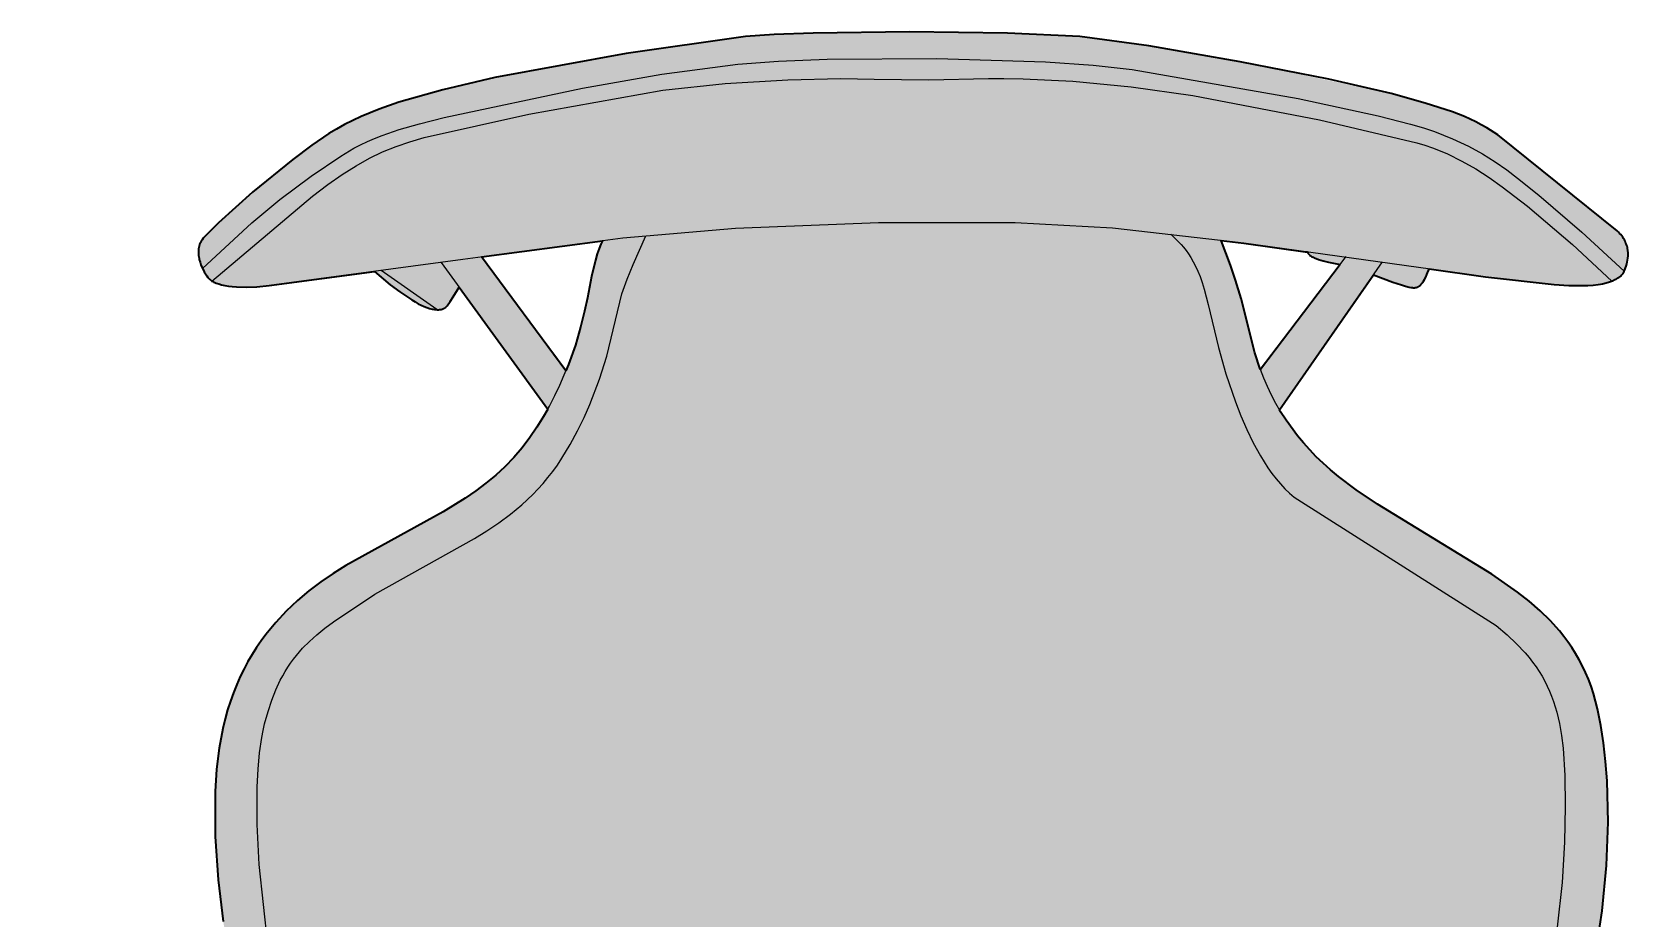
# Model space of a CAD drawing. Header units: millimetres. Extents: x 0 to 1796, y -1026 to 841.
# Drawn here: x 98 to 655, y -716 to -407 of the extents above; entities that cross this region are included whole.
import ezdxf

# ---------------------------------------------------------------- set-up
doc = ezdxf.new("R2010")
doc.units = ezdxf.units.MM
doc.layers.add('Blocks', color=7, linetype='Continuous')
doc.layers.add('Blocks$Fill', color=7, linetype='Continuous', true_color=0xffffff)
doc.layers.add('Blocks$Inner', color=7, linetype='Continuous', lineweight=25, true_color=0x007f00)
doc.layers.add('Blocks$Outline', color=7, linetype='Continuous', lineweight=35, true_color=0xff3f3f)

# ---------------------------------------------------------------- blocks, each defined once
blk = doc.blocks.new('Grand Prix Office Chair Top')
at = {"layer": 'Blocks$Fill'}
h = blk.add_hatch(color=256, dxfattribs=at)
h.paths.add_polyline_path([(410.43, 259.38), (357.69, 270.52), (325.9, 276.03), (301.73, 279.28), (276.53, 280.49), (242.35, 280.92), (208.7, 280.54), (195.04, 280.02), (185.08, 279.28), (143.43, 273.43), (97.59, 264.97), (79.47, 260.73), (64.08, 256.37), (57.26, 253.99), (50.95, 251.41), (45.09, 248.57), (42.31, 247.03), (39.61, 245.41), (33.74, 241.42), (27.05, 236.4), (13.02, 224.93), (1.16, 214.32), (-2.83, 210.36), (-4.14, 208.91), (-4.6, 208.33), (-4.78, 208.08), (-4.92, 207.86), (-5.04, 207.66), (-5.15, 207.45), (-5.25, 207.24), (-5.34, 207.02), (-5.43, 206.8), (-5.5, 206.58), (-5.64, 206.14), (-5.74, 205.69), (-5.81, 205.23), (-5.86, 204.76), (-5.88, 204.29), (-5.88, 203.82), (-5.85, 203.35), (-5.81, 202.87), (-5.74, 202.4), (-5.65, 201.93), (-5.55, 201.46), (-5.29, 200.53), (-4.98, 199.63), (-4.62, 198.76), (-4.23, 197.93), (-3.81, 197.16), (-3.38, 196.44), (-2.95, 195.8), (-2.53, 195.24), (-2.32, 194.99), (-2.12, 194.77), (-2.02, 194.66), (-1.91, 194.56), (-1.8, 194.45), (-1.68, 194.35), (-1.41, 194.15), (-1.12, 193.95), (-0.79, 193.77), (-0.44, 193.58), (-0.07, 193.41), (0.34, 193.24), (0.77, 193.08), (1.24, 192.93), (2.25, 192.65), (3.38, 192.41), (4.62, 192.2), (5.98, 192.04), (7.46, 191.93), (10.77, 191.84), (14.56, 191.97), (18.83, 192.34), (55.58, 197.32), (61.03, 192.64), (64.4, 190.13), (68.6, 187.34), (69.76, 186.65), (70.87, 186.04), (71.94, 185.51), (72.95, 185.06), (73.92, 184.69), (74.84, 184.4), (75.71, 184.18), (76.12, 184.1), (76.52, 184.04), (76.91, 183.99), (77.28, 183.96), (77.64, 183.95), (77.98, 183.95), (78.31, 183.98), (78.63, 184.01), (78.92, 184.07), (79.21, 184.14), (79.48, 184.23), (79.61, 184.27), (79.73, 184.33), (79.85, 184.38), (79.97, 184.44), (80.08, 184.51), (80.19, 184.58), (80.29, 184.65), (80.39, 184.72), (80.49, 184.8), (80.58, 184.88), (80.67, 184.97), (80.76, 185.06), (80.83, 185.15), (80.91, 185.25), (82.05, 186.85), (83.11, 188.49), (85.13, 191.84), (116.05, 149.2), (114.57, 146.61), (112.28, 142.95), (109.8, 139.31), (107.1, 135.74), (104.21, 132.33), (101.14, 129.14), (97.9, 126.16), (94.5, 123.35), (90.96, 120.7), (87.28, 118.17), (79.57, 113.41), (45.55, 94.62), (41.17, 91.87), (36.88, 88.93), (32.7, 85.77), (28.67, 82.37), (24.8, 78.72), (21.11, 74.78), (17.64, 70.55), (16, 68.32), (14.41, 66), (12.89, 63.6), (11.44, 61.11), (10.06, 58.54), (8.75, 55.87), (7.52, 53.11), (6.37, 50.25), (5.31, 47.29), (4.33, 44.23), (3.44, 41.06), (2.64, 37.79), (1.34, 30.91), (0.44, 23.58), (-0.03, 15.77), (0, 0), (0.99, -15.13), (2.81, -29.67), (5.34, -43.65), (8.46, -57.14), (12.05, -70.16), (16.13, -82.69), (-10.58, -91.11), (-14.52, -86.25), (-18.71, -81.49), (-19.26, -80.94), (-19.8, -80.46), (-20.07, -80.24), (-20.33, -80.04), (-20.59, -79.86), (-20.86, -79.7), (-21.12, -79.56), (-21.39, -79.43), (-21.66, -79.33), (-21.92, -79.24), (-22.2, -79.17), (-22.47, -79.12), (-22.75, -79.08), (-23.04, -79.07), (-23.32, -79.08), (-23.62, -79.1), (-23.92, -79.14), (-24.23, -79.21), (-24.54, -79.29), (-24.87, -79.39), (-25.2, -79.51), (-25.54, -79.65), (-26.25, -79.99), (-27.01, -80.41), (-27.81, -80.91), (-28.67, -81.49), (-59.05, -104.89), (-60.09, -105.84), (-60.99, -106.73), (-61.76, -107.55), (-62.4, -108.33), (-62.68, -108.7), (-62.92, -109.05), (-63.14, -109.4), (-63.33, -109.74), (-63.49, -110.07), (-63.63, -110.39), (-63.74, -110.7), (-63.83, -111.01), (-63.9, -111.31), (-63.94, -111.6), (-63.96, -111.75), (-63.97, -111.89), (-63.97, -112.03), (-63.97, -112.18), (-63.95, -112.46), (-63.92, -112.74), (-63.86, -113.02), (-63.79, -113.29), (-63.71, -113.57), (-63.6, -113.84), (-63.49, -114.12), (-63.36, -114.4), (-63.06, -114.97), (-62.72, -115.55), (-43.86, -139.82), (-42.57, -141.34), (-42.02, -141.93), (-41.53, -142.41), (-41.3, -142.61), (-41.08, -142.79), (-40.87, -142.95), (-40.67, -143.08), (-40.47, -143.19), (-40.38, -143.24), (-40.28, -143.28), (-40.19, -143.32), (-40.09, -143.35), (-40, -143.38), (-39.91, -143.4), (-39.82, -143.42), (-39.73, -143.43), (-39.63, -143.44), (-39.54, -143.45), (-39.45, -143.45), (-39.36, -143.44), (-39.27, -143.44), (-39.17, -143.42), (-39.08, -143.41), (-38.98, -143.39), (-38.79, -143.34), (-38.59, -143.28), (-38.38, -143.21), (-37.95, -143.03), (-37.47, -142.8), (-34.94, -141.55), (-33.24, -140.62), (-29.15, -138.12), (-24.47, -134.9), (-19.59, -131.09), (-3.4, -118.17), (-1.48, -116.51), (-0.73, -115.81), (-0.14, -115.2), (0.76, -114.13), (1.14, -113.63), (1.48, -113.15), (1.76, -112.68), (1.88, -112.46), (1.99, -112.23), (2.09, -112.02), (2.18, -111.8), (2.25, -111.59), (2.32, -111.38), (2.37, -111.17), (2.41, -110.96), (2.43, -110.76), (2.45, -110.56), (2.45, -110.36), (2.45, -110.16), (2.43, -109.97), (2.39, -109.77), (2.35, -109.57), (2.29, -109.38), (2.23, -109.19), (2.15, -108.99), (2.06, -108.8), (1.96, -108.6), (1.84, -108.41), (1.72, -108.21), (-0.49, -105.11), (-2.81, -102.06), (20.14, -95.03), (24.7, -106.95), (29.87, -118.53), (35.57, -129.71), (41.75, -140.44), (48.32, -150.67), (55.21, -160.34), (62.34, -169.4), (69.65, -177.8), (73.48, -181.77), (77.63, -185.61), (82.1, -189.32), (86.9, -192.92), (92.05, -196.38), (97.55, -199.71), (103.42, -202.92), (109.66, -205.99), (116.29, -208.93), (123.31, -211.74), (138.6, -216.96), (155.61, -221.62), (174.42, -225.74), (194.09, -228.89), (213.42, -230.82), (232.16, -231.68), (236.41, -231.66), (236.42, -280.41), (224.74, -284.88), (224.44, -285.01), (224.14, -285.15), (223.86, -285.3), (223.59, -285.47), (223.33, -285.65), (223.09, -285.84), (222.86, -286.04), (222.65, -286.26), (222.45, -286.49), (222.27, -286.74), (222.1, -287), (221.95, -287.28), (221.82, -287.57), (221.7, -287.88), (221.59, -288.21), (221.51, -288.55), (221.44, -288.91), (221.39, -289.3), (221.36, -289.69), (221.34, -290.11), (221.34, -290.55), (221.37, -291.01), (221.41, -291.49), (221.55, -292.51), (221.76, -293.62), (222.06, -294.82), (222.45, -296.11), (233.97, -329.29), (235.12, -331.91), (235.67, -333.03), (236.23, -334.03), (236.78, -334.9), (237.07, -335.3), (237.35, -335.66), (237.64, -335.99), (237.93, -336.3), (238.23, -336.57), (238.53, -336.82), (238.69, -336.93), (238.84, -337.04), (239, -337.14), (239.16, -337.23), (239.32, -337.32), (239.49, -337.39), (239.65, -337.47), (239.82, -337.53), (239.99, -337.59), (240.17, -337.64), (240.34, -337.69), (240.52, -337.72), (240.7, -337.76), (240.89, -337.78), (241.07, -337.8), (241.26, -337.81), (241.65, -337.81), (242.06, -337.79), (242.48, -337.75), (242.91, -337.68), (243.35, -337.58), (243.82, -337.46), (244.8, -337.15), (271.17, -328.07), (273.59, -327.1), (274.57, -326.66), (275.41, -326.24), (275.78, -326.03), (276.12, -325.82), (276.43, -325.61), (276.7, -325.39), (276.83, -325.28), (276.95, -325.17), (277.06, -325.06), (277.16, -324.94), (277.26, -324.83), (277.35, -324.71), (277.44, -324.59), (277.52, -324.47), (277.59, -324.34), (277.66, -324.21), (277.72, -324.08), (277.77, -323.94), (277.82, -323.8), (277.86, -323.66), (277.9, -323.52), (277.94, -323.37), (277.96, -323.21), (277.98, -323.05), (278.01, -322.72), (278.02, -322.37), (278.02, -322), (277.96, -321.19), (277.83, -320.28), (277.45, -318.11), (276.79, -315.09), (275.76, -311.05), (272.91, -301.17), (269.55, -290.9), (267.86, -286.38), (266.28, -282.66), (264.85, -279.8), (264.18, -278.62), (263.54, -277.59), (262.92, -276.71), (262.62, -276.32), (262.32, -275.97), (262.02, -275.64), (261.73, -275.35), (261.44, -275.08), (261.15, -274.85), (260.86, -274.64), (260.57, -274.46), (260.28, -274.31), (260.13, -274.24), (259.98, -274.17), (259.84, -274.12), (259.69, -274.07), (259.54, -274.02), (259.39, -273.98), (259.09, -273.92), (258.79, -273.87), (258.48, -273.85), (258.17, -273.84), (257.85, -273.85), (257.52, -273.87), (257.19, -273.91), (256.85, -273.97), (256.15, -274.11), (253.68, -274.72), (251.88, -275.25), (250.53, -275.74), (249.34, -276.23), (249.34, -231.63), (250.06, -231.63), (266.85, -230.85), (282.28, -229.49), (296.08, -227.73), (308.01, -225.74), (332.3, -220.67), (345.78, -217.14), (359.68, -212.7), (366.68, -210.08), (373.66, -207.16), (380.56, -203.91), (387.36, -200.32), (393.99, -196.35), (400.43, -191.99), (406.62, -187.21), (412.53, -181.99), (418.13, -176.45), (423.46, -170.73), (428.51, -164.83), (433.31, -158.76), (437.85, -152.52), (442.16, -146.12), (446.23, -139.56), (450.08, -132.85), (457.16, -118.97), (463.47, -104.53), (469.08, -89.55), (474.08, -74.07), (478.33, -58.15), (481.65, -42.01), (484.06, -25.91), (485.54, -10.13), (486.12, 5.09), (485.8, 19.45), (485.3, 26.24), (484.58, 32.71), (483.63, 38.84), (482.46, 44.59), (481.79, 47.31), (481.03, 49.94), (480.19, 52.47), (479.27, 54.92), (478.27, 57.28), (477.2, 59.56), (476.05, 61.77), (474.82, 63.9), (473.52, 65.97), (472.15, 67.97), (470.7, 69.91), (469.18, 71.79), (465.93, 75.42), (462.39, 78.87), (458.59, 82.18), (454.51, 85.39), (445.59, 91.63), (424.84, 104.31), (405.66, 116.08), (398.27, 121.07), (392.03, 125.76), (389.27, 128.04), (386.7, 130.33), (384.3, 132.63), (382.04, 134.99), (379.88, 137.43), (377.8, 139.96), (373.76, 145.43), (371.84, 148.35), (371.47, 148.99), (404.26, 196.17), (414.1, 192.58), (415.47, 192.16), (416.72, 191.84), (417.29, 191.72), (417.56, 191.68), (417.83, 191.65), (418.09, 191.63), (418.34, 191.62), (418.58, 191.63), (418.82, 191.66), (419.05, 191.7), (419.16, 191.72), (419.28, 191.75), (419.39, 191.78), (419.5, 191.82), (419.61, 191.86), (419.71, 191.91), (419.82, 191.96), (419.93, 192.01), (420.03, 192.07), (420.14, 192.14), (420.24, 192.21), (420.34, 192.28), (420.55, 192.45), (420.75, 192.63), (420.95, 192.83), (421.15, 193.06), (421.34, 193.31), (421.54, 193.58), (421.73, 193.88), (422.13, 194.54), (422.53, 195.3), (422.93, 196.18), (423.74, 198.18), (467.38, 192.74), (472.49, 192.43), (477.07, 192.35), (479.12, 192.4), (481, 192.53), (482.7, 192.73), (483.48, 192.87), (484.21, 193.02), (485.53, 193.35), (486.69, 193.7), (487.7, 194.07), (488.56, 194.44), (488.95, 194.63), (489.3, 194.82), (489.63, 195.02), (489.92, 195.21), (490.2, 195.41), (490.44, 195.61), (490.67, 195.81), (490.87, 196.01), (491.05, 196.21), (491.22, 196.41), (491.36, 196.61), (491.49, 196.81), (491.61, 197.01), (491.72, 197.21), (491.81, 197.41), (491.9, 197.61), (492.42, 199.13), (492.56, 199.54), (492.7, 200.03), (492.84, 200.6), (492.96, 201.24), (493.05, 201.94), (493.11, 202.7), (493.12, 203.5), (493.11, 203.91), (493.07, 204.34), (493.02, 204.77), (492.95, 205.21), (492.87, 205.65), (492.76, 206.1), (492.62, 206.55), (492.47, 207), (492.28, 207.46), (492.07, 207.91), (491.84, 208.36), (491.57, 208.82), (491.27, 209.27), (490.94, 209.71), (490.58, 210.16), (490.18, 210.59), (489.75, 211.02), (489.28, 211.44), (447.63, 244.97), (443.82, 247.42), (441.91, 248.51), (439.99, 249.52), (436.02, 251.35), (431.81, 253), (422.25, 256.07)], flags=0)
h.paths.add_polyline_path([(364.78, 163.12), (364.76, 163.17), (362.86, 168.91), (358.04, 187.87), (356.16, 194.25), (354.39, 199.5), (351.09, 208.08), (381.19, 204.09), (381.21, 204.05), (381.26, 203.94), (381.31, 203.83), (381.38, 203.72), (381.45, 203.61), (381.52, 203.51), (381.6, 203.4), (381.69, 203.3), (381.79, 203.2), (381.89, 203.11), (382, 203.01), (382.11, 202.92), (382.35, 202.73), (382.62, 202.56), (382.91, 202.39), (383.21, 202.23), (383.54, 202.07), (384.24, 201.77), (385.02, 201.49), (386.73, 200.99), (388.61, 200.54), (392.68, 199.74)], flags=0)
h.paths.add_polyline_path([(135.18, 207.95), (134.95, 207.5), (134.64, 206.83), (134.01, 205.27), (133.37, 203.41), (132.73, 201.19), (131.38, 195.57), (129.89, 188.13), (128.93, 183.42), (127.55, 177.84), (125.7, 171.58), (123.31, 164.78), (122.42, 162.65), (92.98, 202.36)], flags=0)
at = {"layer": 'Blocks$Inner'}
for p, q in [((61.03, 192.64), (55.58, 197.32)), ((77.33, 183.96), (57.98, 197.64))]:
    blk.add_line(p, q, dxfattribs=at)
blk.add_lwpolyline([(410.43, 259.38), (422.25, 256.07), (431.81, 253), (436.02, 251.35), (439.99, 249.52), (441.91, 248.51), (443.82, 247.42), (447.63, 244.97), (489.28, 211.44), (489.75, 211.02), (490.18, 210.59), (490.58, 210.16), (490.94, 209.71), (491.27, 209.27), (491.57, 208.82), (491.84, 208.36), (492.07, 207.91), (492.28, 207.46), (492.47, 207), (492.62, 206.55), (492.76, 206.1), (492.87, 205.65), (492.95, 205.21), (493.02, 204.77), (493.07, 204.34), (493.11, 203.91), (493.12, 203.5), (493.11, 202.7), (493.05, 201.94), (492.96, 201.24), (492.84, 200.6), (492.7, 200.03), (492.56, 199.54), (492.42, 199.13), (491.9, 197.61), (491.81, 197.41), (491.72, 197.21), (491.61, 197.01), (491.49, 196.81), (491.36, 196.61), (491.22, 196.41), (491.05, 196.21), (490.87, 196.01), (490.67, 195.81), (490.44, 195.61), (490.2, 195.41), (489.92, 195.21), (489.63, 195.02), (489.3, 194.82), (488.95, 194.63), (488.56, 194.44), (487.7, 194.07), (486.69, 193.7), (485.53, 193.35), (484.21, 193.02), (483.48, 192.87), (482.7, 192.73), (481, 192.53), (479.12, 192.4), (477.07, 192.35), (472.49, 192.43), (467.38, 192.74), (443.35, 195.46), (359, 207.16), (313.18, 212.45), (279.16, 214.29), (231.53, 214.32), (181.59, 212.24), (142.27, 208.89), (86.41, 201.49), (18.83, 192.34), (14.56, 191.97), (10.77, 191.84), (7.46, 191.93), (5.98, 192.04), (4.62, 192.2), (3.38, 192.41), (2.25, 192.65), (1.24, 192.93), (0.77, 193.08), (0.34, 193.24), (-0.07, 193.41), (-0.44, 193.58), (-0.79, 193.77), (-1.12, 193.95), (-1.41, 194.15), (-1.68, 194.35), (-1.8, 194.45), (-1.91, 194.56), (-2.02, 194.66), (-2.12, 194.77), (-2.32, 194.99), (-2.53, 195.24), (-2.95, 195.8), (-3.38, 196.44), (-3.81, 197.16), (-4.23, 197.93), (-4.62, 198.76), (-4.98, 199.63), (-5.29, 200.53), (-5.55, 201.46), (-5.65, 201.93), (-5.74, 202.4), (-5.81, 202.87), (-5.85, 203.35), (-5.88, 203.82), (-5.88, 204.29), (-5.86, 204.76), (-5.81, 205.23), (-5.74, 205.69), (-5.64, 206.14), (-5.5, 206.58), (-5.43, 206.8), (-5.34, 207.02), (-5.25, 207.24), (-5.15, 207.45), (-5.04, 207.66), (-4.92, 207.86), (-4.78, 208.08), (-4.6, 208.33), (-4.14, 208.91), (-2.83, 210.36), (1.16, 214.32), (13.02, 224.93), (27.05, 236.4), (33.74, 241.42), (39.61, 245.41), (42.31, 247.03), (45.09, 248.57), (50.95, 251.41), (57.26, 253.99), (64.08, 256.37), (79.47, 260.73), (97.59, 264.97), (143.43, 273.43), (185.08, 279.28), (195.04, 280.02), (208.7, 280.54), (242.35, 280.92), (276.53, 280.49), (301.73, 279.28), (325.9, 276.03), (357.69, 270.52), (388.68, 264.42)], close=True, dxfattribs=at)
for points in [[(-4.42, 198.33), (12.81, 214.3), (22.51, 222.38), (33.5, 230.56), (43.83, 237.56), (48.43, 240.3), (50.74, 241.53), (53.12, 242.68), (55.62, 243.77), (58.27, 244.82), (64.22, 246.85), (71.33, 248.86), (79.95, 251), (128.19, 261.32), (155.93, 266.2), (182.46, 269.68), (196.64, 270.74), (213.56, 271.42), (251.85, 271.67), (289.84, 270.44), (306.39, 269.28), (320.06, 267.76), (377.97, 257.72), (405.94, 251.65), (417.14, 248.76), (421.74, 247.39), (425.54, 246.11), (431.85, 243.58), (437.4, 241), (442.32, 238.34), (446.73, 235.61), (450.78, 232.8), (454.59, 229.92), (462.03, 223.93), (477.03, 211.02), (491.81, 197.41)], [(-1.12, 193.95), (34.02, 223.58), (39.34, 227.67), (44.36, 231.19), (49.15, 234.22), (53.82, 236.81), (58.45, 239.02), (63.12, 240.92), (67.93, 242.56), (72.97, 244.01), (109.51, 252.17), (156.26, 260.6), (178.02, 262.97), (199.85, 264.22), (218.32, 264.63), (229.95, 264.44), (249.1, 264.15), (269.94, 264.63), (275.2, 264.72), (282.01, 264.6), (299.28, 263.68), (319.7, 261.74), (341.19, 258.68), (385.42, 250.21), (419.42, 242.26), (422.18, 241.43), (424.87, 240.49), (427.51, 239.45), (430.1, 238.33), (435.12, 235.85), (439.97, 233.07), (444.66, 230.07), (449.21, 226.87), (458.02, 220.09), (473.68, 206.71), (487.4, 193.95)], [(351.08, 208.11), (354.39, 199.5), (356.16, 194.25), (358.04, 187.87), (362.86, 168.91), (364.76, 163.17), (365.88, 160.22), (367.14, 157.26), (368.55, 154.28), (370.11, 151.31), (371.84, 148.35), (373.76, 145.43), (377.8, 139.96), (379.88, 137.43), (382.04, 134.99), (384.3, 132.63), (386.7, 130.33), (389.27, 128.04), (392.03, 125.76), (398.27, 121.07), (405.66, 116.08), (424.84, 104.31), (445.59, 91.63), (454.51, 85.39), (458.59, 82.18), (462.39, 78.87), (465.93, 75.42), (469.18, 71.79), (470.7, 69.91), (472.15, 67.97), (473.52, 65.97), (474.82, 63.9), (476.05, 61.77), (477.2, 59.56), (478.27, 57.28), (479.27, 54.92), (480.19, 52.47), (481.03, 49.94), (481.79, 47.31), (482.46, 44.59), (483.63, 38.84), (484.58, 32.71), (485.3, 26.24), (485.8, 19.45), (486.12, 5.09), (485.54, -10.13), (484.06, -25.91), (481.65, -42.01)], [(2.81, -29.67), (0.99, -15.13), (0, 0), (-0.03, 15.77), (0.44, 23.58), (1.34, 30.91), (2.64, 37.79), (3.44, 41.06), (4.33, 44.23), (5.31, 47.29), (6.37, 50.25), (7.52, 53.11), (8.75, 55.87), (10.06, 58.54), (11.44, 61.11), (12.89, 63.6), (14.41, 66), (16, 68.32), (17.64, 70.55), (21.11, 74.78), (24.8, 78.72), (28.67, 82.37), (32.7, 85.77), (36.88, 88.93), (41.17, 91.87), (45.55, 94.62), (79.57, 113.41), (87.28, 118.17), (90.96, 120.7), (94.5, 123.35), (97.9, 126.16), (101.14, 129.14), (104.21, 132.33), (107.1, 135.74), (109.8, 139.31), (112.28, 142.95), (114.57, 146.61), (116.67, 150.3), (118.58, 153.98), (120.32, 157.64), (123.31, 164.78), (125.7, 171.58), (127.55, 177.84), (128.93, 183.42), (129.89, 188.13), (131.38, 195.57), (132.73, 201.19), (133.37, 203.41), (134.01, 205.27), (134.64, 206.83), (134.95, 207.5), (135.27, 208.11)], [(333.54, 210.34), (335.33, 208.61), (337.11, 206.75), (337.99, 205.73), (338.85, 204.64), (339.71, 203.45), (340.55, 202.14), (341.37, 200.71), (342.18, 199.14), (342.96, 197.4), (343.73, 195.49), (344.47, 193.39), (345.18, 191.08), (346.52, 185.77), (350.12, 170.8), (352.78, 161.55), (356.08, 151.82), (357.98, 146.93), (360.07, 142.12), (362.33, 137.45), (364.79, 132.99), (367.44, 128.79), (368.84, 126.81), (370.3, 124.92), (371.8, 123.14), (373.36, 121.46), (374.97, 119.89), (376.64, 118.45), (447.1, 73.66), (450.87, 70.48), (454.23, 67.32), (457.21, 64.14), (458.56, 62.54), (459.82, 60.93), (461, 59.3), (462.09, 57.65), (463.11, 55.98), (464.05, 54.29), (464.92, 52.57), (465.72, 50.81), (466.44, 49.03), (467.11, 47.21), (467.71, 45.34), (468.25, 43.44), (469.17, 39.49), (469.89, 35.33), (470.42, 30.93), (471.04, 21.35), (471.2, 10.53), (470.95, -1.9), (470.08, -16.04), (468.41, -31.64)], [(18.4, -37.64), (15.39, -9.7), (14.69, 4.2), (14.69, 17.35), (14.99, 23.49), (15.51, 29.24), (16.26, 34.55), (16.73, 37.02), (17.26, 39.35), (18.44, 43.67), (19.74, 47.63), (21.16, 51.27), (22.72, 54.61), (23.56, 56.18), (24.43, 57.69), (25.34, 59.14), (26.29, 60.55), (27.28, 61.9), (28.32, 63.22), (30.52, 65.74), (32.91, 68.14), (35.5, 70.46), (38.3, 72.74), (41.31, 75), (55.76, 84.66), (90.54, 104.05), (94.82, 106.7), (99.02, 109.52), (103.1, 112.55), (107.04, 115.83), (110.82, 119.38), (112.65, 121.27), (114.42, 123.25), (116.15, 125.31), (117.82, 127.47), (119.43, 129.72), (120.99, 132.07), (123.87, 136.87), (126.45, 141.62), (128.75, 146.29), (130.78, 150.87), (134.13, 159.64), (136.67, 167.73), (141.94, 189.44), (143.82, 194.66), (145.89, 199.75), (150.31, 209.71)], [(92.94, 202.41), (122.45, 162.6)], [(364.77, 163.12), (394.78, 202.5)], [(371.46, 148.98), (407.4, 200.68)], [(392.68, 199.74), (388.61, 200.54), (386.73, 200.99), (385.02, 201.49), (384.24, 201.77), (383.54, 202.07), (383.21, 202.23), (382.91, 202.39), (382.62, 202.56), (382.35, 202.73), (382.11, 202.92), (382, 203.01), (381.89, 203.11), (381.79, 203.2), (381.69, 203.3), (381.6, 203.4), (381.52, 203.51), (381.45, 203.61), (381.38, 203.72), (381.31, 203.83), (381.26, 203.94), (381.21, 204.05), (381.16, 204.17), (381.13, 204.29), (381.1, 204.41)], [(78.89, 200.44), (116.05, 149.19)], [(423.78, 198.27), (422.93, 196.18), (422.53, 195.3), (422.13, 194.54), (421.73, 193.88), (421.54, 193.58), (421.34, 193.31), (421.15, 193.06), (420.95, 192.83), (420.75, 192.63), (420.55, 192.45), (420.34, 192.28), (420.24, 192.21), (420.14, 192.14), (420.03, 192.07), (419.93, 192.01), (419.82, 191.96), (419.71, 191.91), (419.61, 191.86), (419.5, 191.82), (419.39, 191.78), (419.28, 191.75), (419.16, 191.72), (419.05, 191.7), (418.82, 191.66), (418.58, 191.63), (418.34, 191.62), (418.09, 191.63), (417.83, 191.65), (417.56, 191.68), (417.29, 191.72), (416.72, 191.84), (415.47, 192.16), (414.1, 192.58), (411.06, 193.61), (404.26, 196.17)], [(85.13, 191.84), (83.11, 188.49), (82.05, 186.85), (80.91, 185.25), (80.83, 185.15), (80.76, 185.06), (80.67, 184.97), (80.58, 184.88), (80.49, 184.8), (80.39, 184.72), (80.29, 184.65), (80.19, 184.58), (80.08, 184.51), (79.97, 184.44), (79.85, 184.38), (79.73, 184.33), (79.61, 184.27), (79.48, 184.23), (79.21, 184.14), (78.92, 184.07), (78.63, 184.01), (78.31, 183.98), (77.98, 183.95), (77.64, 183.95), (77.28, 183.96), (76.91, 183.99), (76.52, 184.04), (76.12, 184.1), (75.71, 184.18), (74.84, 184.4), (73.92, 184.69), (72.95, 185.06), (71.94, 185.51), (70.87, 186.04), (69.76, 186.65), (68.6, 187.34), (64.4, 190.13), (61.03, 192.64)]]:
    blk.add_lwpolyline(points, dxfattribs=at)
at = {"layer": 'Blocks$Outline'}
for points in [[(410.43, 259.38), (388.68, 264.42), (357.69, 270.52), (325.9, 276.03), (301.73, 279.28), (276.53, 280.49), (242.35, 280.92), (208.7, 280.54), (195.04, 280.02), (185.08, 279.28), (143.43, 273.43), (97.59, 264.97), (79.47, 260.73), (64.08, 256.37), (57.26, 253.99), (50.95, 251.41), (45.09, 248.57), (42.31, 247.03), (39.61, 245.41), (33.74, 241.42), (27.05, 236.4), (13.02, 224.93), (1.16, 214.32), (-2.83, 210.36), (-4.14, 208.91), (-4.6, 208.33), (-4.78, 208.08), (-4.92, 207.86), (-5.04, 207.66), (-5.15, 207.45), (-5.25, 207.24), (-5.34, 207.02), (-5.43, 206.8), (-5.5, 206.58), (-5.64, 206.14), (-5.74, 205.69), (-5.81, 205.23), (-5.86, 204.76), (-5.88, 204.29), (-5.88, 203.82), (-5.85, 203.35), (-5.81, 202.87), (-5.74, 202.4), (-5.65, 201.93), (-5.55, 201.46), (-5.29, 200.53), (-4.98, 199.63), (-4.62, 198.76), (-4.23, 197.93), (-3.81, 197.16), (-3.38, 196.44), (-2.95, 195.8), (-2.53, 195.24), (-2.32, 194.99), (-2.12, 194.77), (-2.02, 194.66), (-1.91, 194.56), (-1.8, 194.45), (-1.68, 194.35), (-1.41, 194.15), (-1.12, 193.95), (-0.79, 193.77), (-0.44, 193.58), (-0.07, 193.41), (0.34, 193.24), (0.77, 193.08), (1.24, 192.93), (2.25, 192.65), (3.38, 192.41), (4.62, 192.2), (5.98, 192.04), (7.46, 191.93), (10.77, 191.84), (14.56, 191.97), (18.83, 192.34), (55.58, 197.32)], [(423.74, 198.18), (443.35, 195.46), (467.38, 192.74), (472.49, 192.43), (477.07, 192.35), (479.12, 192.4), (481, 192.53), (482.7, 192.73), (483.48, 192.87), (484.21, 193.02), (485.53, 193.35), (486.69, 193.7), (487.7, 194.07), (488.56, 194.44), (488.95, 194.63), (489.3, 194.82), (489.63, 195.02), (489.92, 195.21), (490.2, 195.41), (490.44, 195.61), (490.67, 195.81), (490.87, 196.01), (491.05, 196.21), (491.22, 196.41), (491.36, 196.61), (491.49, 196.81), (491.61, 197.01), (491.72, 197.21), (491.81, 197.41), (491.9, 197.61), (492.42, 199.13), (492.56, 199.54), (492.7, 200.03), (492.84, 200.6), (492.96, 201.24), (493.05, 201.94), (493.11, 202.7), (493.12, 203.5), (493.11, 203.91), (493.07, 204.34), (493.02, 204.77), (492.95, 205.21), (492.87, 205.65), (492.76, 206.1), (492.62, 206.55), (492.47, 207), (492.28, 207.46), (492.07, 207.91), (491.84, 208.36), (491.57, 208.82), (491.27, 209.27), (490.94, 209.71), (490.58, 210.16), (490.18, 210.59), (489.75, 211.02), (489.28, 211.44), (447.63, 244.97), (443.82, 247.42), (441.91, 248.51), (439.99, 249.52), (436.02, 251.35), (431.81, 253), (422.25, 256.07), (410.43, 259.38)], [(92.98, 202.36), (135.18, 207.95)], [(135.18, 207.95), (134.95, 207.5), (134.64, 206.83), (134.01, 205.27), (133.37, 203.41), (132.73, 201.19), (131.38, 195.57), (129.89, 188.13), (128.93, 183.42), (127.55, 177.84), (125.7, 171.58), (123.31, 164.78), (122.42, 162.65)], [(364.78, 163.12), (364.76, 163.17), (362.86, 168.91), (358.04, 187.87), (356.16, 194.25), (354.39, 199.5), (351.09, 208.08)], [(351.09, 208.08), (359, 207.16), (381.19, 204.09)], [(122.42, 162.65), (92.98, 202.36)], [(381.19, 204.09), (381.21, 204.05), (381.26, 203.94), (381.31, 203.83), (381.38, 203.72), (381.45, 203.61), (381.52, 203.51), (381.6, 203.4), (381.69, 203.3), (381.79, 203.2), (381.89, 203.11), (382, 203.01), (382.11, 202.92), (382.35, 202.73), (382.62, 202.56), (382.91, 202.39), (383.21, 202.23), (383.54, 202.07), (384.24, 201.77), (385.02, 201.49), (386.73, 200.99), (388.61, 200.54), (392.68, 199.74)], [(55.58, 197.32), (61.03, 192.64), (64.4, 190.13), (68.6, 187.34), (69.76, 186.65), (70.87, 186.04), (71.94, 185.51), (72.95, 185.06), (73.92, 184.69), (74.84, 184.4), (75.71, 184.18), (76.12, 184.1), (76.52, 184.04), (76.91, 183.99), (77.28, 183.96), (77.64, 183.95), (77.98, 183.95), (78.31, 183.98), (78.63, 184.01), (78.92, 184.07), (79.21, 184.14), (79.48, 184.23), (79.61, 184.27), (79.73, 184.33), (79.85, 184.38), (79.97, 184.44), (80.08, 184.51), (80.19, 184.58), (80.29, 184.65), (80.39, 184.72), (80.49, 184.8), (80.58, 184.88), (80.67, 184.97), (80.76, 185.06), (80.83, 185.15), (80.91, 185.25), (82.05, 186.85), (83.11, 188.49), (85.13, 191.84)], [(392.68, 199.74), (364.78, 163.12)], [(371.47, 148.99), (404.26, 196.17)], [(404.26, 196.17), (411.06, 193.61), (414.1, 192.58), (415.47, 192.16), (416.72, 191.84), (417.29, 191.72), (417.56, 191.68), (417.83, 191.65), (418.09, 191.63), (418.34, 191.62), (418.58, 191.63), (418.82, 191.66), (419.05, 191.7), (419.16, 191.72), (419.28, 191.75), (419.39, 191.78), (419.5, 191.82), (419.61, 191.86), (419.71, 191.91), (419.82, 191.96), (419.93, 192.01), (420.03, 192.07), (420.14, 192.14), (420.24, 192.21), (420.34, 192.28), (420.55, 192.45), (420.75, 192.63), (420.95, 192.83), (421.15, 193.06), (421.34, 193.31), (421.54, 193.58), (421.73, 193.88), (422.13, 194.54), (422.53, 195.3), (422.93, 196.18), (423.74, 198.18)], [(85.13, 191.84), (116.05, 149.2)], [(116.05, 149.2), (114.57, 146.61), (112.28, 142.95), (109.8, 139.31), (107.1, 135.74), (104.21, 132.33), (101.14, 129.14), (97.9, 126.16), (94.5, 123.35), (90.96, 120.7), (87.28, 118.17), (79.57, 113.41), (45.55, 94.62), (41.17, 91.87), (36.88, 88.93), (32.7, 85.77), (28.67, 82.37), (24.8, 78.72), (21.11, 74.78), (17.64, 70.55), (16, 68.32), (14.41, 66), (12.89, 63.6), (11.44, 61.11), (10.06, 58.54), (8.75, 55.87), (7.52, 53.11), (6.37, 50.25), (5.31, 47.29), (4.33, 44.23), (3.44, 41.06), (2.64, 37.79), (1.34, 30.91), (0.44, 23.58), (-0.03, 15.77), (0, 0), (0.99, -15.13), (2.81, -29.67)], [(481.65, -42.01), (484.06, -25.91), (485.54, -10.13), (486.12, 5.09), (485.8, 19.45), (485.3, 26.24), (484.58, 32.71), (483.63, 38.84), (482.46, 44.59), (481.79, 47.31), (481.03, 49.94), (480.19, 52.47), (479.27, 54.92), (478.27, 57.28), (477.2, 59.56), (476.05, 61.77), (474.82, 63.9), (473.52, 65.97), (472.15, 67.97), (470.7, 69.91), (469.18, 71.79), (465.93, 75.42), (462.39, 78.87), (458.59, 82.18), (454.51, 85.39), (445.59, 91.63), (424.84, 104.31), (405.66, 116.08), (398.27, 121.07), (392.03, 125.76), (389.27, 128.04), (386.7, 130.33), (384.3, 132.63), (382.04, 134.99), (379.88, 137.43), (377.8, 139.96), (373.76, 145.43), (371.84, 148.35), (371.47, 148.99)]]:
    blk.add_lwpolyline(points, dxfattribs=at)

msp = doc.modelspace()

# ---------------------------------------------------------------- block references
at = {"layer": 'Blocks'}
msp.add_blockref('Grand Prix Office Chair Top', (161.51, -687.7), dxfattribs=at)

doc.saveas('drawing.dxf')
